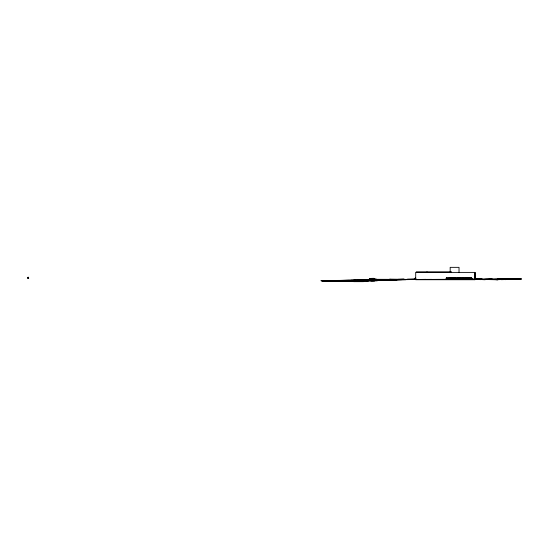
<?xml version="1.0" encoding="UTF-8"?>
<svg xmlns="http://www.w3.org/2000/svg" width="549" height="549" viewBox="0 0 549 549"><rect width="100%" height="100%" fill="white"/><g stroke="black" fill="none" stroke-linecap="round" stroke-linejoin="round"><path stroke-width="0.82" d="M354.681 280.313L321.144 280.498L321.179 280.896L351.525 280.683M362.107 281.061L363.314 281.658M370.41 279.345L371.378 278.508L369.957 278.906L369.957 280.203L370.438 280.168L370.438 278.878L370.053 278.878L370.081 280.168C359.808 280.216 375.489 278.178 376.401 279.201L376.401 279.729M370.088 280.114C362.162 281.472 346.989 279.18 366.931 279.523L366.931 279.51M372.798 280.793L376.552 280.223M446.255 278.59L446.255 278.13C457.674 276.723 457.653 280.038 446.255 278.823L471.756 278.59M446.57 279.414L446.57 278.117L446.57 279.414L478.028 279.366M454.757 278.048L454.757 278.062C466.266 276.744 466.204 280.203 454.757 278.789L454.757 278.418M463.253 278.171L463.253 278.844M462.505 279.414L462.505 278.117C472.298 276.689 477.108 279.613 463.253 278.823L463.253 278.81M446.255 278.762L471.756 278.762L471.756 278.048M449.823 279.379L480.855 279.434M482.345 279.53L479.49 279.386L489.996 279.324L480.718 279.585L485.563 279.379M483.621 279.407L482.736 279.674L485.247 279.688L481.068 279.448L482.248 279.427M498.293 279.667L500.16 279.475L497.765 279.208L521.55 278.933C499.501 278.775 503.021 279.757 491.89 279.393M520.905 279.153L497.758 279.215L499.13 279.297L498.121 279.208L501.82 279.311L496.632 279.716L497.27 279.578L483.69 279.407M501.059 279.372L498.135 279.372L501.422 279.256L498.06 279.317L503.186 279.407L498.128 279.441M497.586 279.551L519.828 278.858M377.451 280.196L378.151 280.381M480.217 279.215L480.231 279.702M481.171 279.42L480.203 279.4L497.765 279.215L494.038 279.503L498.128 279.585M495.376 279.585L496.145 279.626L482.496 279.496L482.345 279.146L449.7 279.379M481.068 279.53L480.162 279.51L481.178 279.633M352.897 281.061L353.659 281.658L363.356 281.658L363.356 280.772M480.162 279.516L503.152 279.462L501.251 279.503M28.198 278L28.349 277.314L27.917 278.103M480.231 279.558L487.011 279.592L474.405 279.585M505.375 279.043C499.233 280.374 490.037 278.899 482.9 279.427M493.331 279.516L505.464 279.345M498.423 279.468L501.958 279.324L498.06 279.249M498.478 279.386L501.326 279.276L498.128 279.269L501.333 279.372L499.768 279.153M498.595 279.29L498.135 279.345L501.107 279.256M28.109 278.261L28.418 277.369M28.109 278.096L28.164 277.156M322.599 280.697L357.605 280.196M28.068 277.979L28.109 277.314L28.28 277.959M321.858 280.669L329.743 281.067L377.588 280.738M27.69 277.808L27.924 277.499M323.629 280.663L343.317 280.717M337.511 280.573L343.358 280.731L337.628 280.594M27.965 278.144L28.116 277.314L28.404 277.952M481.336 279.311L474.37 279.228L475.091 279.235L474.919 279.729L474.919 272.393L474.919 279.729L415.703 279.729L415.703 272.393L474.919 272.393L475.015 279.215L474.357 279.221L477.712 279.338M369.429 279.173L369.395 280.464L369.786 280.464L369.738 279.098L370.328 278.858M372.503 278.336L372.435 279.688M373.087 278.336L373.389 279.688L373.773 279.688C375.715 276.813 368.674 279.963 373.78 279.098M449.782 279.407L450.358 279.407L449.803 279.297M321.289 280.642L351.374 280.278M501.374 279.249L499.885 279.153L505.341 279.647L512.608 278.967L504.95 279.084M396.687 279.496L389.097 279.709M337.244 280.875L321.975 280.663L328.474 280.704M404.881 279.606L416.018 279.311M496.955 279.654L487.718 279.578L498.094 279.702M494.711 279.386L495.589 279.42L494.416 279.427M383.655 279.729L404.215 279.393L389.694 279.18M415.291 278.281L415.222 278.693M415.257 278.933L415.126 278.219L415.27 278.693M415.168 278.563L415.758 278.144M500.173 279.235L500.647 279.317L498.979 279.297L500.571 279.324L500.235 279.132M485.426 279.386L481.411 279.441L485.275 279.441M369.793 279.901L371.378 278.851M373.869 278.865L373.986 278.391M371.845 278.865L373.986 278.727M369.813 279.839C367.295 280.546 371.906 279.009 371.206 278.46M368.187 280.765L349.377 280.841L362.388 280.868M353.371 280.772L352.17 280.923M501.251 279.695L519.855 279.043M480.224 279.29L479.455 279.4M28.768 278.062L28.493 277.76M369.01 279.613L371.275 278.81M370.349 279.05L371.378 278.508L369.01 279.949M373.32 278.446L373.203 279.688L372.723 279.688M369.758 279.311L369.127 279.53M371.961 278.727L371.817 278.336M329.345 280.765L322.606 280.594L342.35 280.443M342.281 280.505L341.65 280.415L342.295 280.443M480.835 279.571L483.793 279.42L480.821 279.372M368.544 280.738L371.227 279.661M370.527 279.516L371.261 279.235M376.635 280.738L379.078 279.661L404.949 279.276L374.377 280.752M370.349 279.379L369.793 279.311M415.113 278.219L415.284 279.516L415.689 279.516M482.496 279.311L474.693 279.42L475.125 279.276M489.818 279.331L493.18 279.317L489.838 279.317L492.645 279.304M340.229 280.793L339.989 280.868M483.134 279.503L482.777 279.42M362.066 280.93L362.8 280.923M337.539 280.649L343.214 280.539L321.975 280.663M495.177 279.235L494.834 279.4M474.611 279.4L475.009 279.317M486.105 279.585L483.841 279.503M498.863 279.112L507.255 279.016L474.315 279.139L478.097 279.242M384.561 280.237L384.993 280.196M500.208 279.331L500.901 279.263L500.359 279.187M382.317 279.716L401.607 279.468M498.128 279.311L501.168 279.331L498.128 279.269L498.828 279.276M487.505 279.455L487.924 279.42M345.685 280.717L376.525 280.079L376.525 279.311L409.513 279.414L408.731 279.283M405.896 279.709L383.38 280.114M480.231 279.386L478.385 279.338M500.516 279.269L498.128 279.256L501.388 279.366M398.396 279.475L397.915 279.503L398.313 279.51M501.601 279.503L520.905 279.077M486.757 279.372L486.839 279.372M480.931 279.571L490.01 279.324M377.067 280.093L416.018 279.496M366.684 280.93L374.432 280.752M501.45 279.263L502.76 279.208L498.121 279.366M356.761 280.402L336.908 280.875L339.069 280.868M370.808 280.91L375.063 280.738L370.815 280.765M367.761 279.551L367.411 280.855L367.761 279.551L366.931 279.571M354.407 280.258L357.454 280.21L357.461 279.626L376.401 279.311M376.401 279.393L357.461 279.716M357.461 279.915L370.088 279.77M371.666 279.716L376.401 279.558L373.245 279.702M366.931 280.306L366.931 279.915L370.088 279.805M370.088 279.942L357.461 280.045M375.694 280.573L376.051 280.56M389.344 279.688L397.901 279.537M483.353 279.407L482.976 279.414M496.818 279.441L494.827 279.393M496.845 279.75L497.792 279.791M353.028 280.237L356.157 280.21L351.415 280.278M496.31 279.379L490.072 279.468L497.785 279.578M351.442 280.299L352.232 280.278M328.082 280.868L322.139 280.669L335.158 280.765M475.125 279.468L476.738 279.427M341.656 280.484L342.35 280.464M351.525 280.491L328.83 280.738M358.25 280.251L357.461 280.271L366.931 280.216M336.365 280.532L341.684 280.415L324.185 280.422M358.023 280.134L328.851 280.573M347.984 280.573L336.599 280.58M343.839 280.491L344.491 280.477M348.704 280.573L349.198 280.56M481.789 279.441L482.667 279.42M378.913 279.722L401.779 279.407L396.755 279.496M416.073 279.173L406.878 279.311L416.094 279.18M367.974 279.908L369.662 279.88M367.206 279.983L369.662 280.072M382.392 279.722L389.117 279.606M383.209 279.812L401.93 279.619M367.212 280.168L369.731 280.127M505.197 279.009L520.651 278.823L513.047 278.878M399.542 279.455L400.585 279.441M335.679 280.649L396.529 279.681M347.098 280.553L321.426 280.642M367.72 280.367L369.353 280.34M498.808 279.118L505.265 279.022M498.169 279.146L499.082 279.132M415.648 279.269L406.939 279.393M478.968 279.338L496.941 279.523L494.038 279.489M371.769 279.64L377.444 279.695M407.468 279.544L447.01 279.304M396.639 279.716L401.607 279.654M330.58 280.765L333.085 280.738M425.846 279.359L415.332 279.448L415.854 279.366M337.299 280.635L342.892 280.539M490.168 279.523L493.338 279.489M398.746 279.51L400.496 279.496M349.095 280.354L328.81 280.505M336.853 280.553L321.179 280.704M381.96 280.223L390.25 279.64L389.989 279.18M482.441 279.42L483.834 279.414M338.28 280.731L323.615 280.738M341.039 280.738L353.316 280.923M389.021 279.558L403.213 279.585M450.242 279.283L449.789 279.276L474.597 279.269M486.984 279.338L487.361 279.338L485.247 279.372M484.65 279.338L487.862 279.324L486.023 279.372M482.296 279.338L480.684 279.338M495.143 279.53L496.941 279.551L490.25 279.317M478.996 279.585L479.613 279.585M451.553 271.837L416.266 271.837L416.266 272.434M446.255 278.13L471.756 278.171M415.113 278.274L415.689 278.226M446.255 278.254L471.756 278.254M370.781 278.515L371.165 278.515L371.138 279.805L370.781 279.805L370.808 278.515M371.845 278.528L373.986 278.446M369.305 279.194L369.786 279.173M431.672 279.359L415.332 279.448M498.959 279.386L500.208 279.386M372.078 279.688L372.551 279.688L372.551 278.391M377.438 280.223L379.455 280.223M381.953 280.196L385.151 280.196L376.552 280.388M322.606 280.594L327.129 280.594M329.736 280.93L341.855 280.731M363.246 280.923L364.028 280.772M368.187 280.93L366.224 280.868L366.224 279.578M474.46 279.331L480.018 279.283M475.091 279.331L478.57 279.338M393.64 279.667L403.865 279.221L398.3 279.311M389.248 279.667L377.362 279.695M328.782 280.69L336.407 280.697M336.928 280.793L337.326 280.793M481.404 279.434L482.063 279.434M381.905 280.223L384.08 280.237M335.83 280.539L334.67 280.525M364.584 280.916L365.716 280.923L363.603 280.875M496.248 279.379L496.68 279.386M324.699 280.711L322.126 280.663L329.743 280.738M494.56 279.359L494.958 279.359M474.357 279.393L476.594 279.53M472.298 279.366L474.912 279.4M482.77 279.448L483.202 279.455M496.941 279.462L488.432 279.4L490.161 279.462M323.773 280.793L322.133 280.669L329.743 280.875M488.617 279.05L491.774 279.132M322.126 280.669L324.685 280.759M474.322 279.372L474.768 279.4M493.819 279.496L496.097 279.626M497.71 279.366L499.384 279.64M407.207 279.455L407.598 279.503M373.814 278.336L371.481 278.391L371.515 279.688L371.872 279.688L371.845 278.391M354.057 280.772L354.126 281.658M471.323 278.117L471.323 279.414M471.008 278.117L471.008 279.414M463.891 278.117L463.891 279.414M463.576 278.117L463.576 279.414M462.828 278.117L462.828 279.414M459.026 272.386L459.026 267.342L450.173 267.342L450.173 272.434M455.389 278.117L455.389 279.414M455.073 278.117L455.073 279.414M454.325 278.117L454.325 279.414M454.009 278.117L454.009 279.414M446.893 278.117L446.893 279.414M427.005 271.837L427.005 272.434M373.416 278.391L373.416 279.688M372.846 278.391L372.846 279.688L372.723 278.391M372.167 278.391L372.195 279.688M372.078 278.391L372.105 279.688M370.41 278.878L370.41 280.168M370.053 278.878L369.985 280.203M369.662 279.194L369.69 280.491L369.305 280.491L369.333 279.194M369.01 280.772L369.038 279.475L368.654 279.475L368.681 280.772M366.574 279.578L366.574 280.868M358.291 279.578L358.291 280.868M357.934 279.578L357.934 280.868M513.651 278.961L519.258 278.865L513.665 278.933M390.298 279.832L389.303 280.011L396.886 279.887L390.298 279.832M324.191 280.477L323.491 280.443L324.191 280.484M350.701 280.841L337.251 280.8L350.701 280.841M471.756 278.418L446.255 278.418L471.756 278.453M476.498 279.105L475.949 279.105L481.24 279.173L476.498 279.112M334.19 280.868L332.22 280.765L334.176 280.855"/></g></svg>
